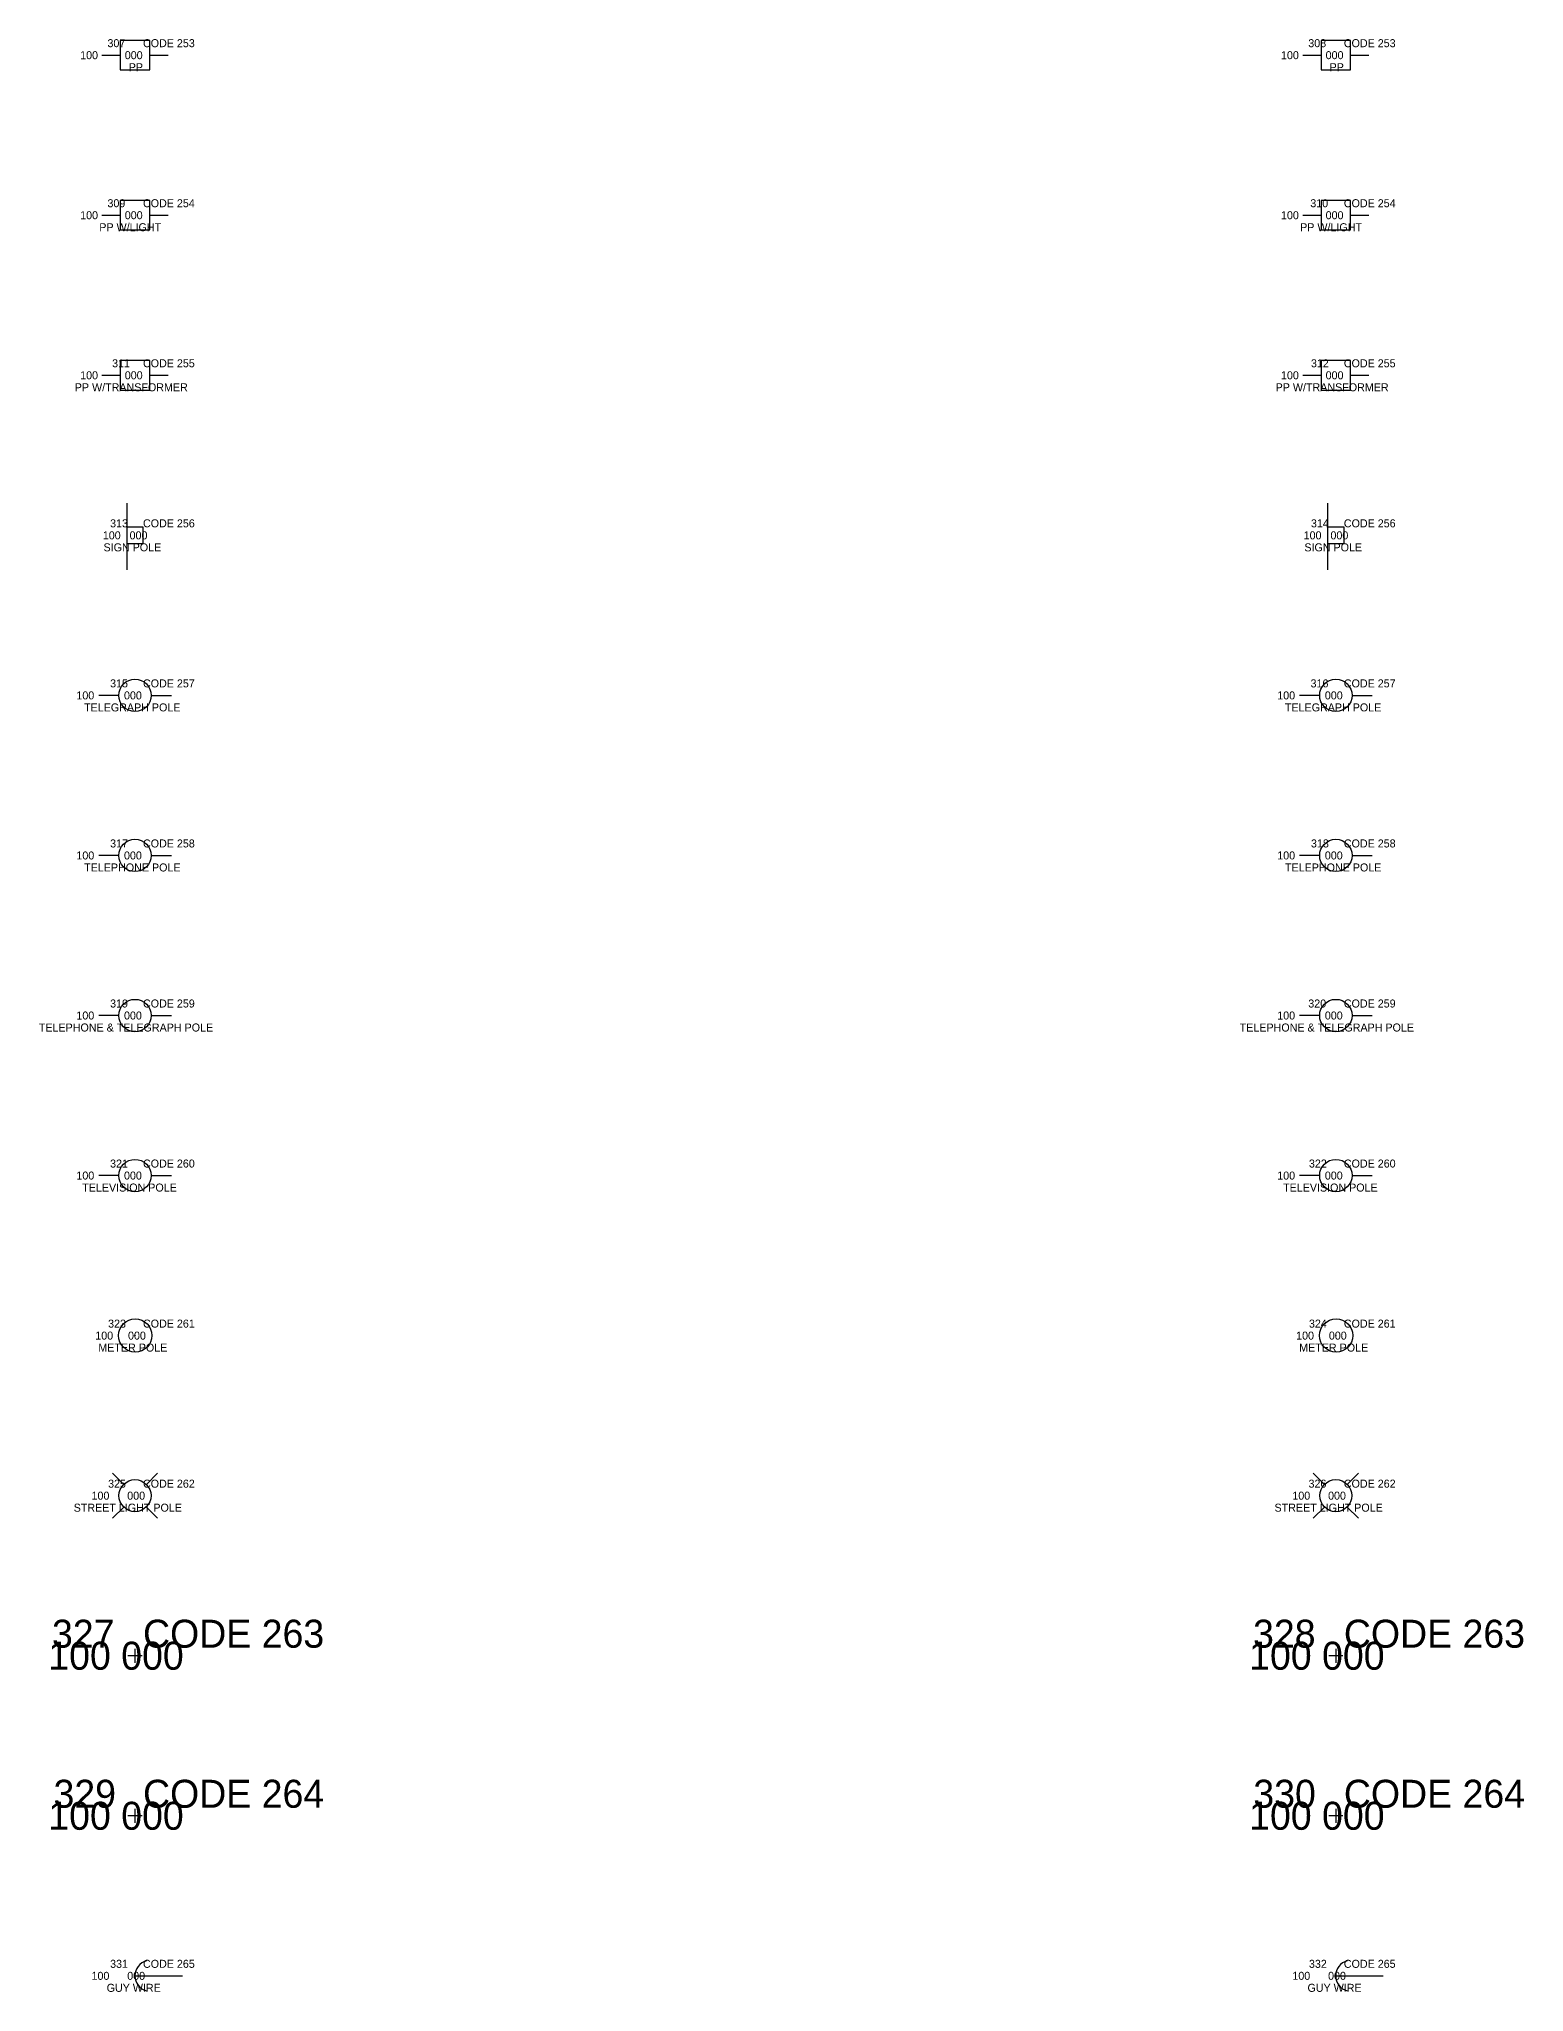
# Model space of a CAD drawing. Extents: x -12 to 6123, y -3 to 1005.
# Drawn here: x 1038 to 1223.5, y 758 to 1002 of the extents above; entities that cross this region are included whole.
import ezdxf

# ---------------------------------------------------------------- set-up
doc = ezdxf.new("R2010")
doc.units = 0
for name, color, linetype in [('Default', 7, 'Continuous'), ('Topo_Field Comments', 7, 'Continuous'), ('Topo_Point Descriptions', 7, 'Continuous'), ('Topo_Point Elevations', 7, 'Continuous'), ('Topo_Point Numbers', 7, 'Continuous'), ('Topo_Utilities', 7, 'Continuous')]:
    doc.layers.add(name, color=color, linetype=linetype)

msp = doc.modelspace()

# ---------------------------------------------------------------- linework, layer by layer
at = {"layer": 'Default'}
for p, q in [((1050, 800.88), (1050, 799.12)), ((1200, 800.88), (1200, 799.12)), ((1050.88, 800), (1049.12, 800)), ((1200.88, 800), (1199.12, 800)), ((1050.88, 780), (1049.12, 780)), ((1050, 780.88), (1050, 779.12)), ((1200.88, 780), (1199.12, 780)), ((1200, 780.88), (1200, 779.12))]:
    msp.add_line(p, q, dxfattribs=at)
at = {"layer": 'Topo_Utilities'}
for p, q in [((1045.87, 1000), (1048.16, 1000)), ((1051.84, 1000), (1054.13, 1000)), ((1195.87, 1000), (1198.16, 1000)), ((1201.84, 1000), (1204.13, 1000)), ((1045.87, 980), (1048.16, 980)), ((1051.84, 980), (1054.13, 980)), ((1195.87, 980), (1198.16, 980)), ((1201.84, 980), (1204.13, 980)), ((1045.87, 960), (1048.16, 960)), ((1051.84, 960), (1054.13, 960)), ((1195.87, 960), (1198.16, 960)), ((1201.84, 960), (1204.13, 960)), ((1048.96, 944.02), (1048.96, 935.69)), ((1198.96, 944.02), (1198.96, 935.69)), ((1047.98, 920), (1045.47, 920)), ((1052.02, 920), (1054.54, 920)), ((1197.98, 920), (1195.47, 920)), ((1202.02, 920), (1204.54, 920)), ((1047.98, 900), (1045.47, 900)), ((1052.02, 900), (1054.54, 900)), ((1197.98, 900), (1195.47, 900)), ((1202.02, 900), (1204.54, 900)), ((1047.98, 880), (1045.47, 880)), ((1052.02, 880), (1054.54, 880)), ((1197.98, 880), (1195.47, 880)), ((1202.02, 880), (1204.54, 880)), ((1047.98, 860), (1045.47, 860)), ((1052.02, 860), (1054.54, 860)), ((1197.98, 860), (1195.47, 860)), ((1202.02, 860), (1204.54, 860)), ((1047.17, 822.83), (1048.59, 821.41)), ((1051.42, 821.41), (1052.83, 822.83)), ((1197.17, 822.83), (1198.59, 821.41)), ((1201.42, 821.41), (1202.83, 822.83)), ((1047.17, 817.17), (1048.59, 818.58)), ((1052.83, 817.17), (1051.42, 818.58)), ((1197.17, 817.17), (1198.59, 818.58)), ((1202.83, 817.17), (1201.42, 818.58)), ((1050, 760), (1055.92, 760)), ((1200, 760), (1205.92, 760))]:
    msp.add_line(p, q, dxfattribs=at)
for points in [[(1048.16, 998.16), (1051.84, 998.16), (1051.84, 1001.84), (1048.16, 1001.84)], [(1198.16, 998.16), (1201.84, 998.16), (1201.84, 1001.84), (1198.16, 1001.84)], [(1048.16, 978.16), (1051.84, 978.16), (1051.84, 981.84), (1048.16, 981.84)], [(1198.16, 978.16), (1201.84, 978.16), (1201.84, 981.84), (1198.16, 981.84)], [(1048.16, 958.16), (1051.84, 958.16), (1051.84, 961.84), (1048.16, 961.84)], [(1198.16, 958.16), (1201.84, 958.16), (1201.84, 961.84), (1198.16, 961.84)], [(1051.04, 941.04), (1048.96, 941.04), (1048.96, 938.96), (1051.04, 938.96)], [(1201.04, 941.04), (1198.96, 941.04), (1198.96, 938.96), (1201.04, 938.96)], [(1049.99, 839.99), (1049.99, 840.01), (1050.01, 840.01), (1050.01, 839.99)], [(1199.99, 839.99), (1199.99, 840.01), (1200.01, 840.01), (1200.01, 839.99)]]:
    msp.add_lwpolyline(points, close=True, dxfattribs=at)
for centre, radius in [((1050, 920), 2.02), ((1200, 920), 2.02), ((1050, 900), 2.02), ((1200, 900), 2.02), ((1050, 880), 2.02), ((1200, 880), 2.02), ((1050, 860), 2.02), ((1200, 860), 2.02), ((1050.03, 840.01), 2.08), ((1200.03, 840.01), 2.08), ((1050, 820), 2), ((1200, 820), 2)]:
    msp.add_circle(centre, radius, dxfattribs=at)
for centre in [(1051.93, 760), (1201.93, 760)]:
    msp.add_arc(centre, 1.94, 104.983, 255.017, dxfattribs=at)

# ---------------------------------------------------------------- texts
at = {"layer": 'Default'}
for s, p in [('327', (1039.63, 801)), ('CODE 263', (1051, 801)), ('328', (1189.66, 801)), ('CODE 263', (1201, 801)), ('100 000', (1039.17, 798.25)), ('100 000', (1189.17, 798.25)), ('329', (1039.82, 781)), ('CODE 264', (1051, 781)), ('330', (1189.69, 781)), ('CODE 264', (1201, 781)), ('100 000', (1039.17, 778.25)), ('100 000', (1189.17, 778.25))]:
    msp.add_text(s, height=3.5, dxfattribs=at).set_placement(p)
at = {"layer": 'Topo_Field Comments'}
for s, p in [('CODE 253', (1051, 1001)), ('CODE 253', (1201, 1001)), ('CODE 254', (1051, 981)), ('CODE 254', (1201, 981)), ('CODE 255', (1051, 961)), ('CODE 255', (1201, 961)), ('CODE 256', (1051, 941)), ('CODE 256', (1201, 941)), ('CODE 257', (1051, 921)), ('CODE 257', (1201, 921)), ('CODE 258', (1051, 901)), ('CODE 258', (1201, 901)), ('CODE 259', (1051, 881)), ('CODE 259', (1201, 881)), ('CODE 260', (1051, 861)), ('CODE 260', (1201, 861)), ('CODE 261', (1051, 841)), ('CODE 261', (1201, 841)), ('CODE 262', (1051, 821)), ('CODE 262', (1201, 821)), ('CODE 265', (1051, 761)), ('CODE 265', (1201, 761))]:
    msp.add_text(s, height=1, dxfattribs=at).set_placement(p)
at = {"layer": 'Topo_Point Descriptions'}
for s, p in [('PP', (1049.22, 998)), ('PP', (1199.22, 998)), ('PP W/LIGHT', (1045.54, 978)), ('PP W/LIGHT', (1195.54, 978)), ('PP W/TRANSFORMER', (1042.48, 958)), ('PP W/TRANSFORMER', (1192.48, 958)), ('SIGN POLE', (1046.07, 938)), ('SIGN POLE', (1196.07, 938)), ('TELEGRAPH POLE', (1043.64, 918)), ('TELEGRAPH POLE', (1193.64, 918)), ('TELEPHONE POLE', (1043.65, 898)), ('TELEPHONE POLE', (1193.65, 898)), ('TELEPHONE & TELEGRAPH POLE', (1037.99, 878)), ('TELEPHONE & TELEGRAPH POLE', (1187.99, 878)), ('TELEVISION POLE', (1043.41, 858)), ('TELEVISION POLE', (1193.41, 858)), ('METER POLE', (1045.42, 838)), ('METER POLE', (1195.42, 838)), ('STREET LIGHT POLE', (1042.34, 818)), ('STREET LIGHT POLE', (1192.34, 818)), ('GUY WIRE', (1046.46, 758)), ('GUY WIRE', (1196.46, 758))]:
    msp.add_text(s, height=1, dxfattribs=at).set_placement(p)
at = {"layer": 'Topo_Point Elevations'}
for s, p in [('100         000', (1043.15, 999.5)), ('100         000', (1193.15, 999.5)), ('100         000', (1043.15, 979.5)), ('100         000', (1193.15, 979.5)), ('100         000', (1043.15, 959.5)), ('100         000', (1193.15, 959.5)), ('100   000', (1045.98, 939.5)), ('100   000', (1195.98, 939.5)), ('100          000', (1042.68, 919.5)), ('100          000', (1192.68, 919.5)), ('100          000', (1042.68, 899.5)), ('100          000', (1192.68, 899.5)), ('100          000', (1042.68, 879.5)), ('100          000', (1192.68, 879.5)), ('100          000', (1042.68, 859.5)), ('100          000', (1192.68, 859.5)), ('100     000', (1045.04, 839.5)), ('100     000', (1195.04, 839.5)), ('100      000', (1044.57, 819.5)), ('100      000', (1194.57, 819.5)), ('100      000', (1044.57, 759.5)), ('100      000', (1194.57, 759.5))]:
    msp.add_text(s, height=1, dxfattribs=at).set_placement(p)
at = {"layer": 'Topo_Point Numbers'}
for s, p in [('307', (1046.56, 1001)), ('308', (1196.56, 1001)), ('309', (1046.56, 981)), ('310', (1196.81, 981)), ('311', (1047.14, 961)), ('312', (1196.89, 961)), ('313', (1046.89, 941)), ('314', (1196.89, 941)), ('315', (1046.89, 921)), ('316', (1196.84, 921)), ('317', (1046.89, 901)), ('318', (1196.89, 901)), ('319', (1046.89, 881)), ('320', (1196.56, 881)), ('321', (1046.89, 861)), ('322', (1196.64, 861)), ('323', (1046.64, 841)), ('324', (1196.64, 841)), ('325', (1046.64, 821)), ('326', (1196.59, 821)), ('331', (1046.89, 761)), ('332', (1196.64, 761))]:
    msp.add_text(s, height=1, dxfattribs=at).set_placement(p)

doc.saveas('drawing.dxf')
